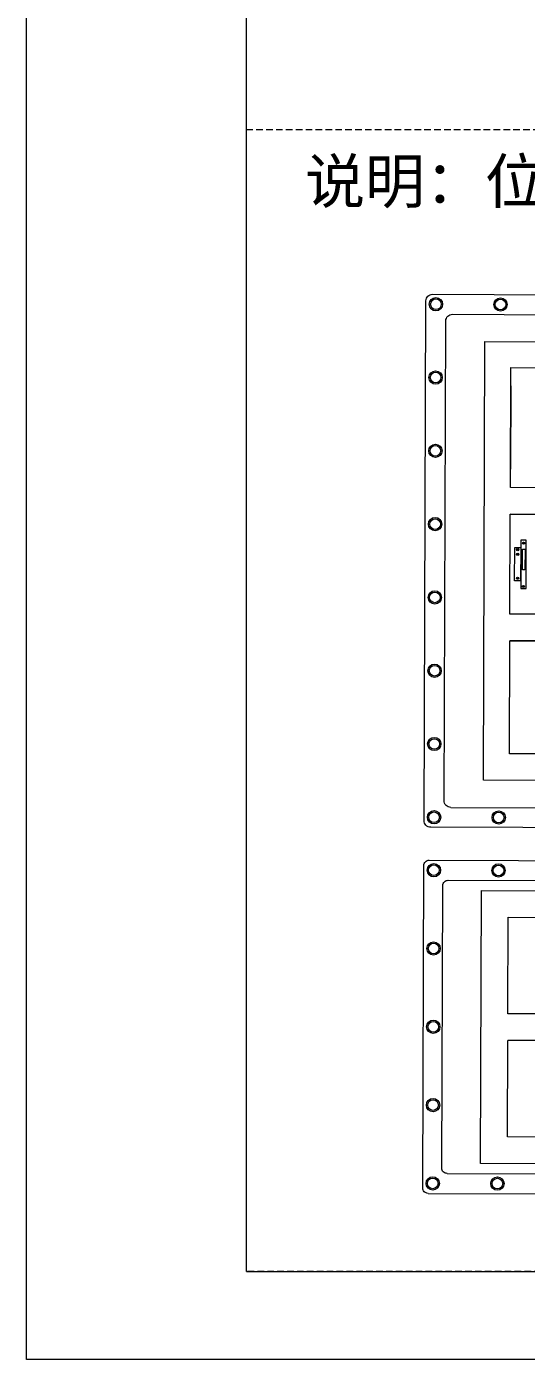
# Model space of a CAD drawing. Header units: millimetres. Extents: x 32721 to 103787, y 57624 to 127312.
# Drawn here: x 32721 to 33100, y 64731 to 65741 of the extents above; entities that cross this region are included whole.
import ezdxf

# ---------------------------------------------------------------- set-up
doc = ezdxf.new("R2010")
doc.units = ezdxf.units.MM
doc.header["$LTSCALE"] = 10
doc.linetypes.add('DASHED', pattern=[0.75, 0.5, -0.25])
doc.layers.get('0').update_dxf_attribs({"lineweight": 18})
for name, color, linetype, lineweight in [('1轮廓实线层', 7, 'Continuous', 18), ('2细线层', 4, 'Continuous', 18), ('图框层', 7, 'Continuous', 18)]:
    doc.layers.add(name, color=color, linetype=linetype, lineweight=lineweight)
doc.styles.add('FS', font='')
doc.styles.get('FS').set_extended_font_data('宋体')

msp = doc.modelspace()

# ---------------------------------------------------------------- linework, layer by layer
at = {"layer": '1轮廓实线层'}
for p, q in [((33028.64, 65538.42), (33726.1, 65535.9)), ((33043.75, 65523.2), (33710.89, 65520.79)), ((33067.12, 65169.7), (33068.33, 65502.52)), ((33068.33, 65502.52), (33686.16, 65500.29)), ((33087.65, 65391.77), (33087.98, 65482.75)), ((33087.98, 65482.75), (33666.36, 65480.66)), ((33087.92, 65468.84), (33087.69, 65405.67)), ((33087.92, 65468.84), (33087.69, 65405.67)), ((33463.38, 65390.41), (33087.64, 65391.77)), ((33666.04, 65389.68), (33087.65, 65391.77)), ((33087.29, 65295.74), (33087.56, 65371.55)), ((33463.3, 65370.2), (33087.56, 65371.55)), ((33087.56, 65371.55), (33665.97, 65369.46)), ((33463.03, 65294.38), (33087.29, 65295.74)), ((33665.7, 65293.65), (33087.29, 65295.74)), ((33086.91, 65189.84), (33087.22, 65275.52)), ((33462.96, 65274.17), (33087.22, 65275.52)), ((33087.22, 65275.52), (33665.63, 65273.44)), ((33665.32, 65187.75), (33086.91, 65189.84)), ((33684.96, 65167.47), (33067.12, 65169.7)), ((33042.4, 65149.2), (33709.54, 65146.79)), ((33040.42, 65093.91), (33709.58, 65091.49)), ((33065.06, 64879.07), (33065.8, 65086.17)), ((33065.8, 65086.17), (33684.14, 65083.94)), ((33085.68, 64992.66), (33085.95, 65065.88)), ((33085.95, 65065.88), (33663.85, 65063.8)), ((33663.59, 64990.57), (33085.68, 64992.66)), ((33085.35, 64899.22), (33085.61, 64972.44)), ((33663.51, 64970.36), (33085.61, 64972.44)), ((33461.09, 64897.86), (33085.35, 64899.22)), ((33663.25, 64897.13), (33085.35, 64899.22)), ((33683.39, 64876.84), (33065.06, 64879.07)), ((33039.62, 64871.53), (33708.78, 64869.11)), ((33025.17, 64856.42), (33724.65, 64853.89))]:
    msp.add_line(p, q, dxfattribs=at)
at = {"layer": '1轮廓实线层', "lineweight": 13}
for p, q in [((33090.84, 65321), (33090.93, 65346.27)), ((33090.93, 65346.27), (33095.48, 65346.25)), ((33092.57, 65344.11), (33093.74, 65345.26)), ((33092.67, 65344), (33093.84, 65345.16)), ((33095.48, 65346.25), (33095.39, 65320.98)), ((33095.57, 65351.78), (33095.44, 65315.14)), ((33099.72, 65351.76), (33095.57, 65351.78)), ((33097, 65349.12), (33098.17, 65350.27)), ((33097.1, 65349.01), (33098.27, 65350.17)), ((33099.58, 65315.12), (33099.72, 65351.76)), ((33092.56, 65340.63), (33093.72, 65341.79)), ((33092.66, 65340.53), (33093.82, 65341.69)), ((33092.49, 65322.46), (33093.66, 65323.62)), ((33092.59, 65322.36), (33093.76, 65323.52)), ((33095.39, 65320.98), (33090.84, 65321)), ((33095.44, 65315.14), (33099.58, 65315.12)), ((33096.88, 65316.24), (33098.05, 65317.4)), ((33096.98, 65316.14), (33098.15, 65317.3))]:
    msp.add_line(p, q, dxfattribs=at)
at = {"layer": '1轮廓实线层', "linetype": 'DASHED'}
msp.add_lwpolyline([(32887.35, 65663.32), (33823.3, 65663.32), (33823.3, 64797.17), (32887.35, 64797.17)], close=True, dxfattribs=at)
at = {"layer": '1轮廓实线层'}
for points in [[(33724.64, 65131.57), (33027.18, 65134.09, -0.4142136), (33022.14, 65139.16), (33023.57, 65533.38, -0.4142136), (33028.64, 65538.42)], [(33042.4, 65149.2, -0.4142136), (33037.36, 65154.27), (33038.67, 65518.17, -0.4142136), (33043.75, 65523.2)], [(33025.17, 64856.42, -0.4142136), (33021.14, 64860.47), (33022.02, 65105.09, -0.4142136), (33026.08, 65109.12), (33432.89, 65107.65)], [(33039.62, 64871.53, -0.4142136), (33035.59, 64875.58), (33036.36, 65089.88, -0.4142136), (33040.42, 65093.91)]]:
    msp.add_lwpolyline(points, format="xyb", dxfattribs=at)
msp.add_lwpolyline([(33087.29, 65295.74), (33087.56, 65371.55)], dxfattribs=at)
at = {"layer": '1轮廓实线层', "lineweight": 13}
msp.add_lwpolyline([(33096.77, 65345.13), (33098.76, 65345.12), (33098.71, 65329.48), (33096.71, 65329.49)], close=True, dxfattribs=at)
at = {"layer": '1轮廓实线层'}
for centre, radius in [((33031.14, 65530.83), 5.05), ((33080.16, 65530.65), 5.05), ((33031.14, 65530.83), 4.04), ((33080.16, 65530.65), 4.04), ((33030.94, 65475.23), 5.05), ((33030.94, 65475.23), 4.04), ((33030.74, 65419.64), 5.05), ((33030.74, 65419.64), 4.04), ((33030.54, 65364.04), 5.05), ((33030.54, 65364.04), 4.04), ((33030.34, 65308.45), 5.05), ((33030.34, 65308.45), 4.04), ((33030.13, 65252.85), 5.05), ((33030.13, 65252.85), 4.04), ((33029.93, 65197.26), 5.05), ((33029.93, 65197.26), 4.04), ((33029.73, 65141.66), 5.05), ((33029.73, 65141.66), 4.04), ((33078.76, 65141.49), 5.05), ((33078.76, 65141.49), 4.04), ((33029.59, 65101.53), 5.05), ((33029.59, 65101.53), 4.04), ((33078.61, 65101.35), 5.05), ((33078.61, 65101.35), 4.04), ((33029.37, 65042.14), 5.05), ((33029.37, 65042.14), 4.04), ((33029.16, 64982.75), 5.05), ((33029.16, 64982.75), 4.04), ((33028.95, 64923.37), 5.05), ((33028.95, 64923.37), 4.04), ((33028.73, 64863.98), 5.05), ((33077.76, 64863.81), 5.05), ((33028.73, 64863.98), 4.04), ((33077.76, 64863.81), 4.04)]:
    msp.add_circle(centre, radius, dxfattribs=at)
at = {"layer": '1轮廓实线层', "lineweight": 13}
for centre in [(33093.2, 65344.63), (33097.64, 65349.64), (33093.19, 65341.16), (33093.12, 65322.99), (33097.52, 65316.77)]:
    msp.add_circle(centre, 0.821, dxfattribs=at)
at = {"layer": '2细线层'}
for p, q in [((32720.69, 64730.5), (32720.69, 67530.5)), ((36680.69, 64730.5), (32720.69, 64730.5))]:
    msp.add_line(p, q, dxfattribs=at)
at = {"layer": '图框层'}
for q in [(32887.35, 67463.84), (36614.02, 64797.17)]:
    msp.add_line((32887.35, 64797.17), q, dxfattribs=at)

# ---------------------------------------------------------------- texts
at = {"color": 3, "style": 'FS'}
msp.add_text('说明：位置示意图', height=33.333, dxfattribs=at).set_placement((32931.91, 65607.49))

doc.saveas('drawing.dxf')
